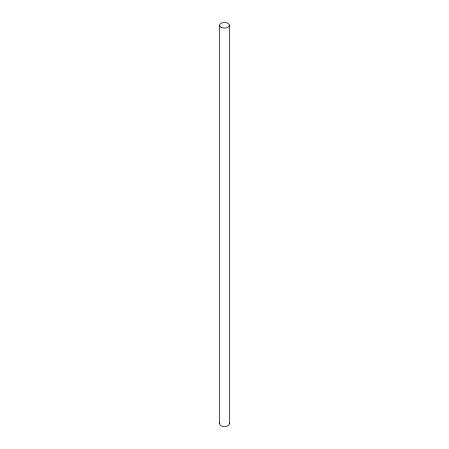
<?xml version="1.0" encoding="UTF-8"?>
<svg xmlns="http://www.w3.org/2000/svg" width="449" height="449" viewBox="0 0 449 449"><rect width="100%" height="100%" fill="white"/><g stroke="black" fill="none" stroke-linecap="round" stroke-linejoin="round"><path stroke-width="0.67" d="M229.383 25.267L229.383 423.733M219.617 25.267L219.617 423.733M229.214 423.003A4.883 2.817 0 0 1 224.5 426.55A4.883 2.817 0 0 1 219.786 423.003M221.048 27.26A4.883 2.817 0 0 0 229.214 25.997A4.883 2.817 0 0 0 223.237 22.545A4.883 2.817 0 0 0 221.048 27.26"/></g></svg>
